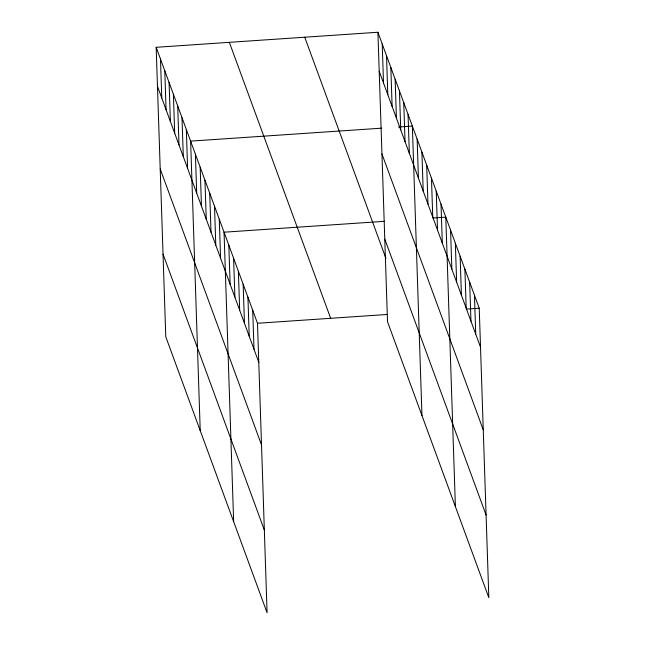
<?xml version="1.0" encoding="UTF-8"?>
<svg xmlns="http://www.w3.org/2000/svg" width="645" height="645" viewBox="0 0 645 645"><rect width="100%" height="100%" fill="white"/><g stroke="black" fill="none" stroke-linecap="round" stroke-linejoin="round"><path stroke-width="0.97" d="M156.171 47.303L257.484 323.266L267.086 612.75L165.773 336.779L156.171 47.303L377.914 32.25L479.227 308.221L488.829 597.697L387.516 321.734L377.914 32.25M381.703 128.162L190.622 141.126L200.224 430.61M398.513 127.017L412.357 126.081L421.959 415.557M384.485 221.308L224.049 232.2L233.651 521.676M432.94 218.026L445.792 217.147L455.394 506.631M257.484 323.266L387.202 314.47M466.367 309.092L479.227 308.221M379.204 71.256L480.517 347.228M381.945 153.913L483.258 429.884M384.775 239.077L486.088 515.049M304.738 37.216L385.92 258.363M229.346 42.336L330.659 318.308M157.469 86.309L258.782 362.28M160.21 168.966L261.523 444.937M163.032 254.122L264.345 530.093M474.446 295.208L475.744 334.223M469.673 282.204L470.963 321.21M464.9 269.191L466.19 308.197M460.119 256.178L461.417 295.192M455.346 243.173L456.636 282.179M450.565 230.16L451.863 269.167M441.019 204.142L442.309 243.149M436.238 191.13L437.536 230.136M431.465 178.117L432.755 217.131M426.684 165.112L427.982 204.118M421.911 152.099L423.201 191.105M417.138 139.086L418.428 178.101M408.051 114.35L409.349 153.357M403.746 102.62L405.044 141.634M399.44 90.897L400.739 129.903M395.135 79.166L396.425 118.172M390.83 67.435L392.12 106.449M386.524 55.704L387.814 94.718M382.219 43.981L383.509 82.987M252.711 310.261L254.001 349.267M247.93 297.248L249.228 336.263M243.157 284.243L244.455 323.25M238.384 271.231L239.674 310.237M233.603 258.218L234.901 297.232M228.83 245.213L230.12 284.219M219.276 219.187L220.574 258.202M214.503 206.182L215.793 245.189M209.722 193.169L211.02 232.176M204.949 180.157L206.239 219.171M200.168 167.152L201.466 206.158M195.395 154.139L196.693 193.145M186.316 129.403L187.606 168.41M182.003 117.672L183.301 156.679M177.698 105.941L178.996 144.956M173.392 94.21L174.69 133.225M169.087 82.487L170.385 121.494M164.781 70.757L166.079 109.763M160.476 59.026L161.774 98.04"/></g></svg>
